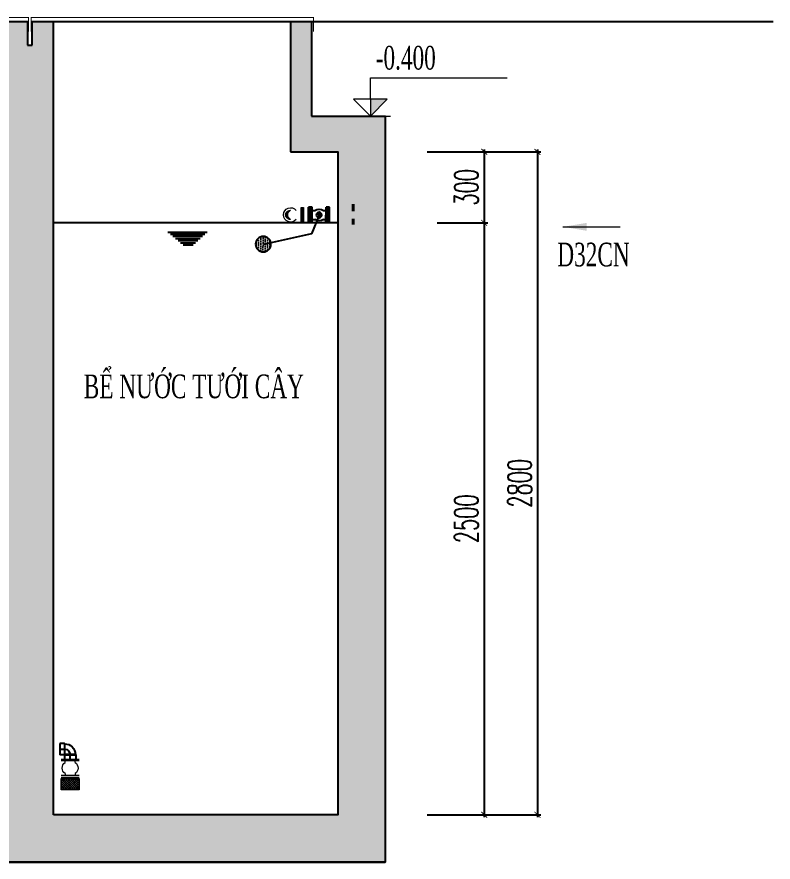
# Model space of a CAD drawing. Header units: millimetres. Extents: x -225363 to 347188, y -782467 to 813415.
# Drawn here: x 55678 to 58872, y 13226 to 16796 of the extents above; entities that cross this region are included whole.
import ezdxf

# ---------------------------------------------------------------- set-up
doc = ezdxf.new("R2010")
doc.units = ezdxf.units.MM
doc.linetypes.add('CONTINOUS', pattern=[0])
for name, color, linetype in [('1TBN', 7, 'Continuous'), ('GTECHCONS-CTN-TEXT', 3, 'Continuous'), ('Text', 3, 'Continuous'), ('TEXT_TK', 2, 'Continuous'), ('VALVES', 8, 'Continuous')]:
    doc.layers.add(name, color=color, linetype=linetype)
for name, color, linetype, lineweight in [('GTECHCONS-CTN-THIET BI', 10, 'Continuous', 20), ('N3-BODER', 1, 'Continuous', 25), ('N3-NOTE', 11, 'Continuous', 13), ('N4-OTHER1', 143, 'CONTINOUS', 15), ('Tuong', 1, 'Continuous', 13)]:
    doc.layers.add(name, color=color, linetype=linetype, lineweight=lineweight)
doc.styles.add('HW_vnsimli', font='vnsimli.shx', dxfattribs={"width": 0.6})
doc.styles.add('mat bang 150', font='vntimeh.shx', dxfattribs={"width": 0.75})
doc.styles.add('P-VNTIMEH', font='vntimeh.shx', dxfattribs={"width": 0.75, "height": 75})
doc.dimstyles.new('HW_ 1-50', dxfattribs={"dimscale": 50, "dimtxt": 2, "dimasz": 0.5, "dimexe": 0.3, "dimexo": 0, "dimgap": 0.5, "dimtad": 1, "dimdec": 0, "dimrnd": 10, "dimzin": 0, "dimdsep": 46, "dimtxsty": 'HW_vnsimli', "dimblk": 'ARCHTICK', "dimcen": 0.5, "dimdle": 0.2, "dimclrd": 8, "dimclre": 8, "dimclrt": 3, "dimadec": 0, "dimazin": 0, "dimtfac": 0.0001, "dimtdec": 0, "dimtix": 1, "dimtmove": 0, "dimatfit": 3, "dimldrblk": 'CLOSEDBLANK', "dimfxl": 0.18, "dimtfill": 1, "dimtolj": 1, "dimtzin": 0, "dimarcsym": 1})
doc.dimstyles.new('VNCC_DIM200', dxfattribs={"dimtxt": 200, "dimasz": 25, "dimexe": 25, "dimexo": 0, "dimgap": 25, "dimtad": 1, "dimdec": 0, "dimzin": 0, "dimdsep": 46, "dimtxsty": 'P-VNTIMEH', "dimblk1": 'ARCHTICK', "dimblk2": 'ARCHTICK', "dimsah": 1, "dimcen": 150, "dimdle": 25, "dimclrd": 256, "dimclre": 256, "dimclrt": 6, "dimadec": 0, "dimazin": 0, "dimtfac": 1, "dimtdec": 0, "dimtix": 1, "dimtmove": 2, "dimatfit": 3, "dimfxl": 1, "dimtvp": 0.833333, "dimtolj": 1, "dimtzin": 0, "dimlwd": -1, "dimlwe": -1, "dimarcsym": 0})

# ---------------------------------------------------------------- blocks, each defined once
blk = doc.blocks.new('_ARCHTICK')
at = {"const_width": 0.15}
blk.add_lwpolyline([(-0.5, -0.5), (0.5, 0.5)], dxfattribs=at)
blk = doc.blocks.new('*D148')
at = {"color": 8, "lineweight": -2, "transparency": 16777216}
for p, q in [((57410.5, 16226), (57891.8, 16226)), ((57876.8, 16236), (57876.8, 13416)), ((57410.5, 13426), (57891.8, 13426))]:
    blk.add_line(p, q, dxfattribs=at)
at = {"layer": 'Defpoints', "color": 0, "transparency": 16777216}
for p in [(57410.5, 16226), (57410.5, 13426), (57876.8, 13426)]:
    blk.add_point(p, dxfattribs=at)
at = {"color": 8, "lineweight": -2, "transparency": 16777216, "xscale": 25, "yscale": 25, "zscale": 25}
for p, rotation in [((57876.8, 16226), 90), ((57876.8, 13426), 270)]:
    blk.add_blockref('_ARCHTICK', p, dxfattribs=dict(at, rotation=rotation))
at = {"color": 3, "transparency": 16777216, "insert": (57801.8, 14826), "char_height": 100, "attachment_point": 5, "rotation": 90, "style": 'HW_vnsimli', "bg_fill": 3, "box_fill_scale": 1.1, "bg_fill_color": 256, "bg_fill_true_color": 13158600, "bg_fill_transparency": 0}
blk.add_mtext('\\A1;2800', dxfattribs=at)
blk = doc.blocks.new('_ClosedBlank')
at = {"color": 0, "linetype": 'ByBlock', "lineweight": -2}
for p, q in [((-1, 0.17), (0, 0)), ((-1, 0.17), (-1, -0.17)), ((0, 0), (-1, -0.17))]:
    blk.add_line(p, q, dxfattribs=at)
blk = doc.blocks.new('*U153')
at = {"layer": 'N3-NOTE'}
h = blk.add_hatch(color=256, dxfattribs=at)
h.dxf.hatch_style = 1
h.paths.add_polyline_path([(0, 0), (113.8, 115), (0, 115)])
for p, q in [((0, 115), (0, 259.1)), ((0, 259.1), (923.7, 259.1)), ((0, 0), (-113.8, 115)), ((113.8, 115), (-113.8, 115)), ((0, 0), (113.8, 115)), ((0, 115), (0, 0)), ((-151.7, 0), (136.5, 0))]:
    blk.add_line(p, q, dxfattribs=at)
blk = doc.blocks.new('*D161')
at = {"color": 8, "lineweight": -2, "transparency": 16777216}
for p, q in [((57453.5, 16226), (57667, 16226)), ((57652, 16236), (57652, 15916)), ((57453.5, 15926), (57667, 15926))]:
    blk.add_line(p, q, dxfattribs=at)
at = {"layer": 'Defpoints', "color": 0, "transparency": 16777216}
for p in [(57453.5, 16226), (57453.5, 15926), (57652, 15926)]:
    blk.add_point(p, dxfattribs=at)
at = {"color": 8, "lineweight": -2, "transparency": 16777216, "xscale": 25, "yscale": 25, "zscale": 25}
for p, rotation in [((57652, 16226), 90), ((57652, 15926), 270)]:
    blk.add_blockref('_ARCHTICK', p, dxfattribs=dict(at, rotation=rotation))
at = {"color": 3, "transparency": 16777216, "insert": (57577, 16076), "char_height": 100, "attachment_point": 5, "rotation": 90, "style": 'HW_vnsimli', "bg_fill": 3, "box_fill_scale": 1.1, "bg_fill_color": 256, "bg_fill_true_color": 13158600, "bg_fill_transparency": 0}
blk.add_mtext('\\A1;300', dxfattribs=at)
blk = doc.blocks.new('P_muc nuoc')
at = {"layer": 'TEXT_TK', "color": 11}
for p, q in [((-213.7, 134.7), (200.8, 134.7)), ((-186.8, 112.3), (176, 112.3)), ((-159.8, 89.8), (151.1, 89.8)), ((-132.8, 67.4), (126.3, 67.4)), ((-105.8, 44.9), (101.5, 44.9)), ((-78.8, 22.5), (76.6, 22.5)), ((-51.8, 0), (51.8, 0))]:
    blk.add_line(p, q, dxfattribs=at)
blk = doc.blocks.new('*D164')
at = {"color": 8, "lineweight": -2, "transparency": 16777216}
for p, q in [((57453.5, 15926), (57667, 15926)), ((57652, 15936), (57652, 13416)), ((57453.5, 13426), (57667, 13426))]:
    blk.add_line(p, q, dxfattribs=at)
at = {"layer": 'Defpoints', "color": 0, "transparency": 16777216}
for p in [(57453.5, 15926), (57453.5, 13426), (57652, 13426)]:
    blk.add_point(p, dxfattribs=at)
at = {"color": 8, "lineweight": -2, "transparency": 16777216, "xscale": 25, "yscale": 25, "zscale": 25}
for p, rotation in [((57652, 15926), 90), ((57652, 13426), 270)]:
    blk.add_blockref('_ARCHTICK', p, dxfattribs=dict(at, rotation=rotation))
at = {"color": 3, "transparency": 16777216, "insert": (57577, 14676), "char_height": 100, "attachment_point": 5, "rotation": 90, "style": 'HW_vnsimli', "bg_fill": 3, "box_fill_scale": 1.1, "bg_fill_color": 256, "bg_fill_true_color": 13158600, "bg_fill_transparency": 0}
blk.add_mtext('\\A1;2500', dxfattribs=at)
blk = doc.blocks.new('SDF')
at = {"color": 9}
for p, q in [((-49.6, 76.9), (-49.6, 47.5)), ((49.6, 76.9), (49.6, 47.5)), ((-49.6, -49.7), (-49.6, -76.9)), ((49.6, -49.7), (49.6, -76.9))]:
    blk.add_line(p, q, dxfattribs=at)
for centre, radius, start, end in [((14, -1.1), 79.7, 143.44448, 216.55552), ((-51.6, 47.5), 1.92, 323.44448, 360), ((51.6, 47.5), 1.92, 180, 216.55552), ((-14, -1.1), 79.7, 323.44449, 36.55552), ((-51.6, -49.7), 1.92, 360, 36.55552)]:
    blk.add_arc(centre, radius, start, end, dxfattribs=at)
at = {"color": 8}
blk.add_arc((51.6, -49.7), 1.92, 143.44449, 180, dxfattribs=at)
at = {"layer": 'VALVES', "linetype": 'Continuous'}
for p, q in [((-86, 76.9), (-86, 115.4)), ((49.5, 115.4), (-86, 115.4)), ((84.5, 96.2), (-86, 96.2)), ((-55, 115.4), (-55, 115.4)), ((84.5, 115.4), (49.5, 115.4)), ((55, 115.4), (55, 115.4)), ((84.5, 76.9), (84.5, 115.4)), ((84.5, 76.9), (-86, 76.9)), ((-86, -115.4), (-86, -76.9)), ((84.5, -76.9), (-86, -76.9)), ((84.5, -115.4), (84.5, -76.9)), ((84.5, -96.2), (-86, -96.2)), ((49.5, -115.4), (-86, -115.4)), ((-55, -115.4), (-55, -115.4)), ((84.5, -115.4), (49.5, -115.4)), ((55, -115.4), (55, -115.4))]:
    blk.add_line(p, q, dxfattribs=at)
for radius in [30.8, 11.5, 3.89]:
    blk.add_circle((0, 0), radius, dxfattribs=at)
blk = doc.blocks.new('DFSF')
h = blk.add_hatch()
h.set_pattern_fill('DOTS', color=32, scale=240, angle=360, style=0)
h.set_pattern_definition([(180.035544, (125224.551, 13453.436), (-7.4906933, -15.0046498), [0, -15])])
edge = h.paths.add_edge_path()
edge.add_arc((-193.7, -435.9), 50.9, -539.9645, -179.9645)
at = {"color": 3}
for p, q in [((-0.3, -69.2), (-124.5, -118.8)), ((-124.5, -118.8), (-195.7, -435.6))]:
    blk.add_line(p, q, dxfattribs=at)
blk.add_circle((-193.9, -436.4), 50.9, dxfattribs=at)
at = {"layer": 'Tuong', "color": 7, "ltscale": 1e-05}
blk.add_line((48.1, -179.5), (-47.9, -179.5), dxfattribs=at)
blk.add_lwpolyline([(48.1, -172), (-47.9, -172), (-47.9, -187), (48.1, -187)], close=True, dxfattribs=at)
for centre, radius, start, end in [((0.1, -256.9), 47.5, 129.1463, 50.8537), ((0.1, -259.1), 30.3, 175.922, 4.078), ((0, -241.9), 33.7, 206.6435, 333.3565), ((0.1, -252.9), 30.3, 187.746, 352.254)]:
    blk.add_arc(centre, radius, start, end, dxfattribs=at)
at = {"color": 8, "xscale": 0.599999999998603, "yscale": 0.599999999998603, "zscale": 0.599999999998603, "rotation": 180}
blk.add_blockref('SDF', (-0.2, -69.2), dxfattribs=at)
blk = doc.blocks.new('CREFIN')
at = {"layer": 'GTECHCONS-CTN-THIET BI', "linetype": 'Continuous'}
h = blk.add_hatch(dxfattribs=at)
h.set_pattern_fill('ANSI37', color=251, scale=12.65625, angle=-90, style=0)
h.set_pattern_definition([(225, (-220887.353, 462654.01), (-28.4140916, 28.4140916), []), (135, (-220887.353, 462654.01), (28.4140916, 28.4140916), [])])
h.paths.add_polyline_path([(112726, 47797), (112726, 47512), (112270, 47512), (112270, 47797)])
for p, q in [((112270, 48276), (112726, 48276)), ((112270, 48245), (112726, 48245)), ((112372, 48197), (112372, 48245)), ((112625, 48197), (112625, 48245)), ((112270, 47872), (112726, 47872)), ((112270, 47820), (112726, 47820)), ((112372, 47920), (112372, 47872)), ((112625, 47920), (112625, 47872)), ((112270, 47512), (112270, 47797)), ((112270, 47797), (112726, 47797))]:
    blk.add_line(p, q, dxfattribs=at)
at = {"layer": 'GTECHCONS-CTN-THIET BI', "linetype": 'Continuous', "elevation": 0}
blk.add_lwpolyline([(112726, 47512), (112726, 47797), (112270, 47797), (112270, 47512), (112726, 47512)], dxfattribs=at)
at = {"layer": 'GTECHCONS-CTN-THIET BI', "linetype": 'Continuous'}
for centre, start, end in [((112471, 48059, 0), 125.6279, 234.3721), ((112525, 48059, 0), 305.6279, 54.3721)]:
    blk.add_arc(centre, 171, start, end, dxfattribs=at)
blk = doc.blocks.new('ELB90-100(SIDE)DN')
at = {"color": 2}
blk.add_line((0, 0), (0, 0), dxfattribs=at)
for p, q in [((58.5, 57), (62, 60.5)), ((58.5, -57), (58.5, 57)), ((62, 60.5), (112, 60.5)), ((62, 60.5), (62, -60.5)), ((112, 60.5), (112, -60.5)), ((-57, -58.5), (-60.5, -62)), ((60.5, -62), (-60.5, -62)), ((-60.5, -62), (-60.5, -112)), ((-57, -58.5), (57, -58.5)), ((57, -58.5), (60.5, -62)), ((58.5, -57), (62, -60.5)), ((60.5, -62), (60.5, -112)), ((62, -60.5), (112, -60.5)), ((60.5, -112), (-60.5, -112))]:
    blk.add_line(p, q)
at = {"color": 8}
for p, q in [((112, 0), (58.5, 0)), ((0, -112), (0, -58.5))]:
    blk.add_line(p, q, dxfattribs=at)
for radius in [115.5, 1.5]:
    blk.add_arc((58.5, -58.5), radius, 90, 180)
blk.add_arc((58.5, -58.5), 58.5, 90, 180, dxfattribs=at)
blk = doc.blocks.new('*U199')
at = {"xscale": 0.4297520661157025, "yscale": 0.4297520661157025, "zscale": 0.4297520661157025}
blk.add_blockref('ELB90-100(SIDE)DN', (63.9, 34.5), dxfattribs=at)

msp = doc.modelspace()

# ---------------------------------------------------------------- hatches: boundary and pattern name
h = msp.add_hatch()
h.set_pattern_fill('BTCT2', color=8, scale=30, pattern_type=2)
h.set_pattern_definition([(50, (45534.51, 5884.03), (215.178, -18.8256), [22.5, -247.5]), (355, (45534.51, 5884.03), (-41.6254, 225.6576), [18, -198]), (100.4514, (45552.45, 5882.47), (173.5528, 206.8319), [19.122, -210.3426]), (46.1842, (45534.51, 5944.03), (320.1723, -49.6557), [33.75, -371.25]), (96.6356, (45561.2, 5939.9), (280.399, 292.2354), [28.683, -315.514]), (351.1842, (45534.5, 5944.03), (280.3986, 292.2356), [27, -297]), (21, (45564.51, 5929.03), (179.0721, -120.7857), [22.5, -247.5]), (326, (45564.51, 5929.03), (72.9946, 217.545), [18, -198]), (71.4514, (45579.44, 5918.97), (252.0668, 96.7591), [19.122, -210.3426]), (37.5, (45534.514, 5884.034), (3.64796, 99.86816), [0, -195.6, 0, -201, 0, -198.75]), (7.5, (45534.51, 5884.03), (78.92086, 118.3235), [0, -114.6, 0, -191.1, 0, -75.75]), (327.5, (45467.61, 5884.03), (160.14673, -6.76646), [0, -75, 0, -234, 0, -310.5]), (317.5, (45437.61, 5884.03), (174.9559, 30.0315), [0, -97.5, 0, -155.4, 0, -220.5]), (45, (45534.51, 5884.03), (-63.6396, 63.6396), []), (45, (45534.51, 5905.03), (-63.6396, 63.6396), [])])
h.paths.add_polyline_path([(57233.1, 16376), (56923.1, 16376), (56923.1, 16776), (56833.1, 16776), (56833.1, 16226), (57033.1, 16226), (57033.1, 13426), (55833.1, 13426), (55833.1, 16226), (55833.1, 16776), (55743.1, 16776), (55743.1, 16676), (55723.1, 16676), (55723.1, 16776), (55633.1, 16776), (55633.1, 16226), (55633.1, 13426), (50633.1, 13426), (50633.1, 16226), (54633.1, 16226), (54633.1, 16776), (54543.1, 16776), (54543.1, 16376), (50543.1, 16376), (50543.1, 16776), (50433.1, 16776), (50433.1, 16226), (50433.1, 13426), (47933.1, 13426), (47933.1, 16226), (49433.1, 16226), (49433.1, 16776), (49323.1, 16776), (49323.1, 16376), (47733.1, 16376), (47733.1, 13226), (57233.1, 13226)])

# ---------------------------------------------------------------- linework, layer by layer
for p, q in [((55723.1, 16676), (55743.1, 16676)), ((56923.1, 16376), (57233.1, 16376)), ((57033.1, 15926), (55833.1, 15926)), ((47733.1, 13226), (57233.1, 13226))]:
    msp.add_line(p, q)
at = {"const_width": 5}
for points in [[(54532.5, 16733.4), (54532.5, 16793.4), (55727, 16793.4), (55727, 16733.4)], [(55738.1, 16733.4), (55738.1, 16793.4), (56931.2, 16793.4), (56931.2, 16733.4)]]:
    msp.add_lwpolyline(points, dxfattribs=at)
for points in [[(54543.1, 16376), (54543.1, 16776), (55723.1, 16776), (55723.1, 16676)], [(55743.1, 16676), (55743.1, 16776), (56923.1, 16776), (56923.1, 16376)], [(55833.1, 16226), (55833.1, 16776), (56833.1, 16776), (56833.1, 16226)], [(55723.1, 16676), (55743.1, 16676)], [(56923.1, 16376), (57233.1, 16376), (57233.1, 13226), (47733.1, 13226), (47733.1, 16376), (49323.1, 16376)], [(55833.1, 13426), (55833.1, 16226)], [(56833.1, 16226), (57033.1, 16226), (57033.1, 13426), (55833.1, 13426)]]:
    msp.add_lwpolyline(points)
at = {"color": 8}
msp.add_lwpolyline([(56923.1, 16776), (58872.2, 16776)], dxfattribs=at)
at = {"layer": '1TBN', "const_width": 12.8}
for points in [[(57098.9, 15974.9), (57098.9, 16005.6)], [(57098.9, 15918.4), (57098.9, 15944.2)]]:
    msp.add_lwpolyline(points, dxfattribs=at)

# ---------------------------------------------------------------- block references
at = {"xscale": -0.9100459140346603, "yscale": 0.9100459140346603, "zscale": 0.9100459140346603}
msp.add_blockref('*U199', (55960.9, 13671.9), dxfattribs=at)
at = {"layer": 'GTECHCONS-CTN-TEXT', "xscale": -0.16875, "yscale": 0.16875, "zscale": 0.16875}
msp.add_blockref('CREFIN', (74886.9, 5513), dxfattribs=at)
at = {"layer": 'N3-BODER', "xscale": -0.64, "yscale": 0.64, "zscale": 0.64, "rotation": 269.8157715852763}
msp.add_blockref('DFSF', (56998.5, 15959.1), dxfattribs=at)
at = {"layer": 'N3-NOTE', "xscale": 0.625, "yscale": 0.625, "zscale": 0.625}
msp.add_blockref('*U153', (57171.3, 16376), dxfattribs=at)
at = {"layer": 'N4-OTHER1', "color": 7, "xscale": 0.4, "yscale": 0.4, "zscale": 0.4}
msp.add_blockref('P_muc nuoc', (56401.2, 15833.2), dxfattribs=at)

# ---------------------------------------------------------------- texts
at = {"layer": 'Text', "color": 3, "ltscale": 2, "style": 'mat bang 150', "width": 0.65}
for s, p in [('-0.400', (57193.8, 16573.4)), ('d32cn', (57960.9, 15742.3)), ('bÓ n\xadíc t\xadíi c©y', (55960.6, 15185.4))]:
    msp.add_text(s, height=100, dxfattribs=at).set_placement(p)

# ---------------------------------------------------------------- dimensions: what is measured, and where the dimension line sits
dim = msp.add_linear_dim(base=(57876.8, 13426), p1=(57410.5, 16226), p2=(57410.5, 13426), angle=90, dimstyle='HW_ 1-50')
dim.commit()
dim.dimension.update_dxf_attribs({"geometry": '*D148', "text_midpoint": (57801.8, 14826)})

# ---------------------------------------------------------------- leaders
at = {"layer": 'N3-NOTE'}
msp.add_leader([(57984.2, 15909.2), (58226.7, 15909.2)], dimstyle='VNCC_DIM200', override={"dimasz": 100, "dimgap": 50, "dimtad": 0}, dxfattribs=at)

# ---------------------------------------------------------------- next in the draw order: dimensions: what is measured, and where the dimension line sits
dim = msp.add_linear_dim(base=(57652, 15926), p1=(57453.5, 16226), p2=(57453.5, 15926), angle=90, dimstyle='HW_ 1-50')
dim.commit()
dim.dimension.update_dxf_attribs({"geometry": '*D161', "text_midpoint": (57577, 16076)})

# ---------------------------------------------------------------- next in the draw order: dimensions: what is measured, and where the dimension line sits
dim = msp.add_linear_dim(base=(57652, 13426), p1=(57453.5, 15926), p2=(57453.5, 13426), angle=90, dimstyle='HW_ 1-50')
dim.commit()
dim.dimension.update_dxf_attribs({"geometry": '*D164', "text_midpoint": (57577, 14676)})

doc.saveas('drawing.dxf')
